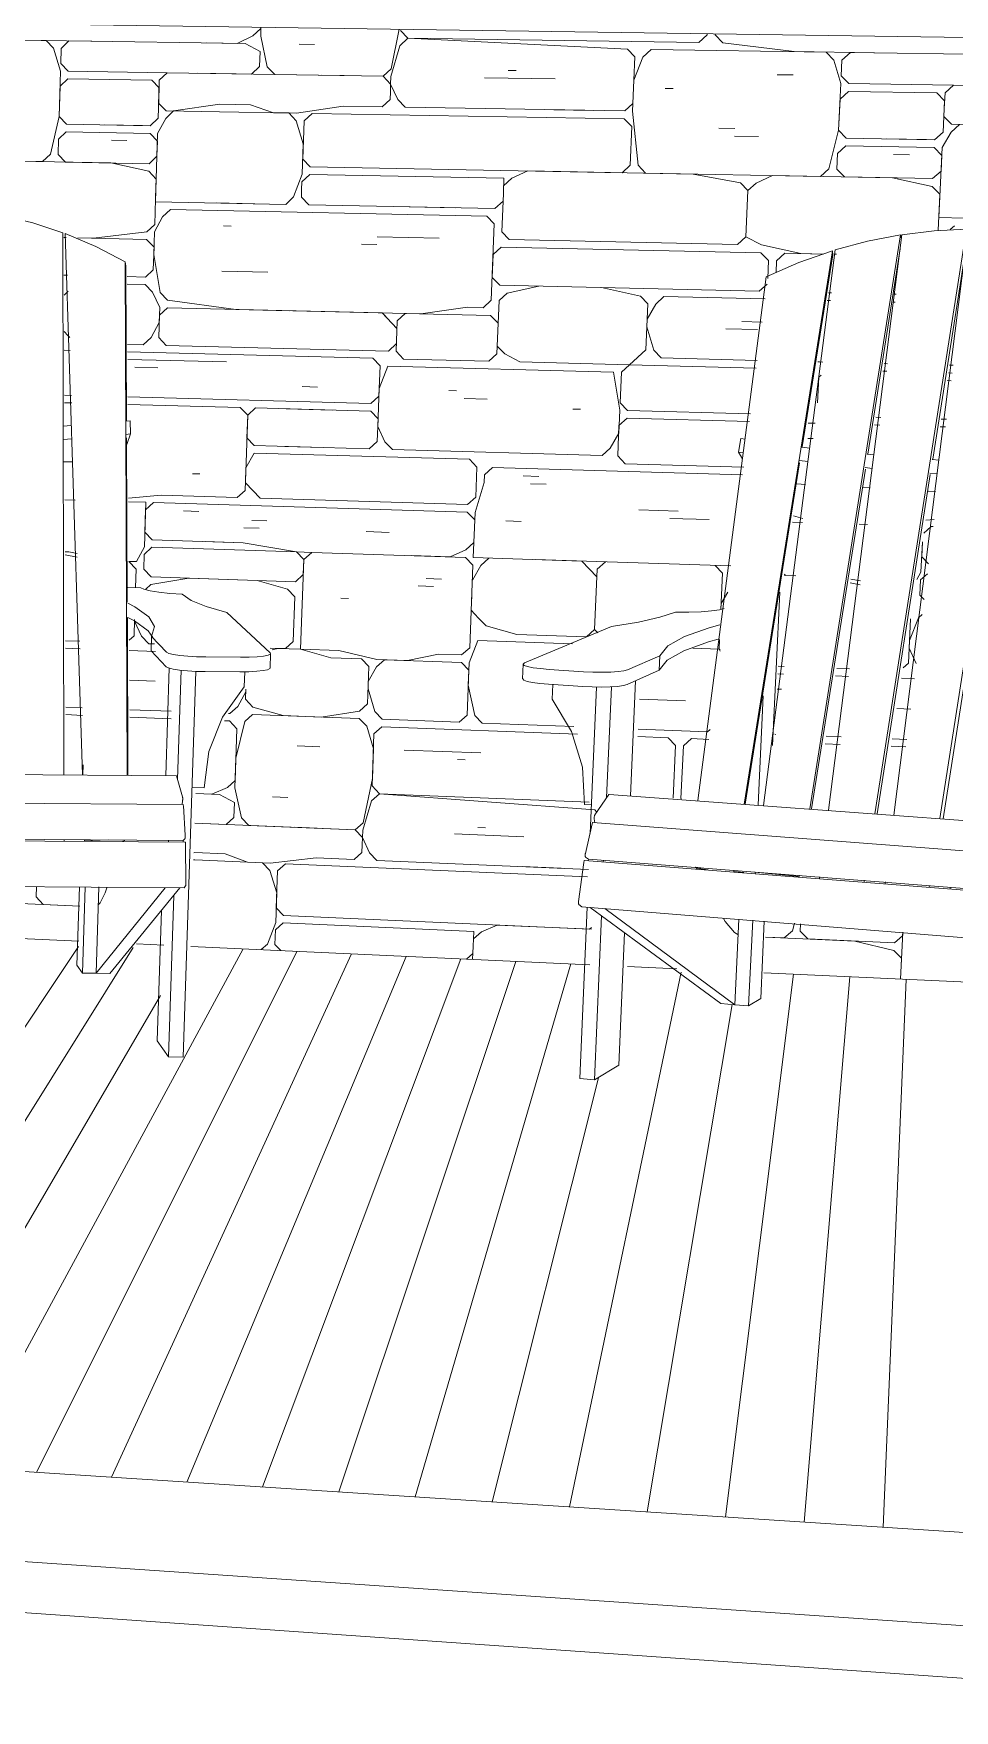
# Model space of a CAD drawing. Header units: inches. Extents: x 490.8 to 498.2, y -67.1 to -6.9.
# Drawn here: x 491.6456 to 491.7914, y -7.6839 to -7.4184 of the extents above; entities that cross this region are included whole.
import ezdxf

# ---------------------------------------------------------------- set-up
doc = ezdxf.new("R2010")
doc.units = ezdxf.units.IN
doc.header["$MEASUREMENT"] = 0
for name, color, linetype, lineweight in [('A-FLOR', 192, 'Continuous', 13), ('A-FLOR-PATT', 8, 'Continuous', 13), ('A-WALL-PATT', 111, 'Continuous', 13), ('I-FURN', 30, 'Continuous', 9), ('L-SITE-WALL', 31, 'Continuous', 13), ('S-FNDN', 32, 'Continuous', 13)]:
    doc.layers.add(name, color=color, linetype=linetype, lineweight=lineweight)

# ---------------------------------------------------------------- blocks, each defined once
blk = doc.blocks.new('FP_3-Entry')
at = {"layer": 'A-WALL-PATT', "lineweight": 9}
for p, q in [((491.6476, -7.41955), (491.6213, -7.41916)), ((491.64279, -7.41948), (491.65482, -7.41965)), ((491.6476, -7.41955), (491.64877, -7.42077)), ((491.64997, -7.42079), (491.65121, -7.4196)), ((491.65121, -7.4196), (491.67908, -7.42001)), ((491.67786, -7.41999), (491.68034, -7.41882)), ((491.6816, -7.41763), (491.68034, -7.41882)), ((491.6816, -7.41746), (491.68156, -7.41884)), ((491.68156, -7.41884), (491.68261, -7.4237)), ((491.70351, -7.41777), (491.70222, -7.424)), ((491.70359, -7.42037), (491.70487, -7.41918)), ((491.70487, -7.41918), (491.70368, -7.41794)), ((491.70487, -7.41918), (491.75095, -7.41984)), ((491.73961, -7.42091), (491.70487, -7.41918)), ((491.75227, -7.41863), (491.75095, -7.41984)), ((491.75227, -7.41846), (491.75227, -7.41863)), ((491.75353, -7.41848), (491.75353, -7.41865)), ((491.75353, -7.41865), (491.75473, -7.4199)), ((491.64986, -7.42439), (491.64877, -7.42077)), ((491.6499, -7.42319), (491.64997, -7.42079)), ((491.67299, -7.41992), (491.67786, -7.41999)), ((491.67908, -7.42001), (491.68147, -7.42126)), ((491.68147, -7.42126), (491.68139, -7.42368)), ((491.68763, -7.42014), (491.69007, -7.42017)), ((491.70359, -7.42037), (491.70218, -7.42522)), ((491.73961, -7.42091), (491.7408, -7.42215)), ((491.74049, -7.4295), (491.7408, -7.42215)), ((491.74206, -7.42217), (491.74065, -7.42583)), ((491.74206, -7.42217), (491.74336, -7.42096)), ((491.77111, -7.42137), (491.74336, -7.42096)), ((491.75473, -7.4199), (491.76604, -7.4213)), ((491.76604, -7.4213), (491.77874, -7.42148)), ((491.77111, -7.42137), (491.77232, -7.42263)), ((491.77359, -7.42264), (491.77492, -7.42143)), ((491.77492, -7.42143), (491.80434, -7.42186)), ((491.64965, -7.43159), (491.64986, -7.42439)), ((491.6499, -7.42319), (491.65107, -7.42441)), ((491.65107, -7.42441), (491.66676, -7.42466)), ((491.66676, -7.42466), (491.66551, -7.42584)), ((491.70095, -7.4252), (491.66676, -7.42466)), ((491.68013, -7.42487), (491.67162, -7.42473)), ((491.67405, -7.42477), (491.67769, -7.42483)), ((491.68139, -7.42368), (491.68013, -7.42487)), ((491.68261, -7.4237), (491.68379, -7.42493)), ((491.70095, -7.4252), (491.70222, -7.424)), ((491.72076, -7.42429), (491.722, -7.42431)), ((491.77341, -7.42635), (491.77232, -7.42263)), ((491.77347, -7.42511), (491.77359, -7.42264)), ((491.64979, -7.42679), (491.64965, -7.43159)), ((491.64979, -7.42679), (491.65103, -7.42561)), ((491.6643, -7.42582), (491.65103, -7.42561)), ((491.6643, -7.42582), (491.66547, -7.42705)), ((491.66532, -7.43186), (491.66547, -7.42705)), ((491.66551, -7.42584), (491.66544, -7.42825)), ((491.66544, -7.42825), (491.66547, -7.42705)), ((491.68379, -7.42493), (491.70095, -7.4252)), ((491.69113, -7.42504), (491.6948, -7.4251)), ((491.70213, -7.42643), (491.70095, -7.4252)), ((491.70209, -7.42765), (491.70213, -7.42643)), ((491.70218, -7.42522), (491.70213, -7.42643)), ((491.70213, -7.42643), (491.70327, -7.42888)), ((491.71699, -7.42545), (491.72817, -7.42563)), ((491.74065, -7.42583), (491.74044, -7.43072)), ((491.7456, -7.42713), (491.74686, -7.42715)), ((491.76334, -7.42496), (491.76587, -7.42499)), ((491.77306, -7.43374), (491.77341, -7.42635)), ((491.77347, -7.42511), (491.77468, -7.42637)), ((491.77468, -7.42637), (491.79125, -7.42663)), ((491.79125, -7.42663), (491.78991, -7.42785)), ((491.82734, -7.4272), (491.79125, -7.42663)), ((491.66544, -7.42825), (491.6654, -7.42946)), ((491.6654, -7.42946), (491.66657, -7.43068)), ((491.66778, -7.4307), (491.6751, -7.42962)), ((491.6751, -7.42962), (491.67997, -7.4297)), ((491.67997, -7.4297), (491.68358, -7.43097)), ((491.69463, -7.42995), (491.68724, -7.43103)), ((491.70077, -7.43005), (491.69463, -7.42995)), ((491.70204, -7.42886), (491.70077, -7.43005)), ((491.70209, -7.42765), (491.70204, -7.42886)), ((491.70327, -7.42888), (491.70446, -7.43012)), ((491.70446, -7.43012), (491.73919, -7.4307)), ((491.74049, -7.4295), (491.73919, -7.4307)), ((491.7733, -7.42881), (491.77306, -7.43374)), ((491.7733, -7.42881), (491.77462, -7.4276)), ((491.78863, -7.42783), (491.77462, -7.4276)), ((491.78863, -7.42783), (491.78985, -7.42908)), ((491.7896, -7.43403), (491.78985, -7.42908)), ((491.78991, -7.42785), (491.78979, -7.43032)), ((491.78979, -7.43032), (491.78985, -7.42908)), ((491.64827, -7.43755), (491.64965, -7.43159)), ((491.64965, -7.43159), (491.65082, -7.43281)), ((491.65082, -7.43281), (491.66407, -7.43304)), ((491.66407, -7.43304), (491.66532, -7.43186)), ((491.66653, -7.43188), (491.66524, -7.43426)), ((491.66653, -7.43188), (491.66778, -7.4307)), ((491.66657, -7.43068), (491.67506, -7.43082)), ((491.68724, -7.43103), (491.67506, -7.43082)), ((491.68358, -7.43097), (491.68602, -7.43101)), ((491.68602, -7.43101), (491.6872, -7.43224)), ((491.6872, -7.43224), (491.68829, -7.43589)), ((491.68842, -7.43226), (491.68821, -7.4383)), ((491.68842, -7.43226), (491.68969, -7.43108)), ((491.68969, -7.43108), (491.73913, -7.43192)), ((491.72797, -7.43051), (491.73419, -7.43062)), ((491.73913, -7.43192), (491.74033, -7.43317)), ((491.74044, -7.43072), (491.74132, -7.4393)), ((491.78979, -7.43032), (491.78972, -7.43156)), ((491.78972, -7.43156), (491.79094, -7.43281)), ((491.79088, -7.43405), (491.79222, -7.43284)), ((491.79094, -7.43281), (491.7999, -7.43297)), ((491.64954, -7.43518), (491.64947, -7.43757)), ((491.64954, -7.43518), (491.65078, -7.43401)), ((491.65078, -7.43401), (491.66404, -7.43424)), ((491.65683, -7.43291), (491.66287, -7.43302)), ((491.65796, -7.43533), (491.66038, -7.43538)), ((491.66404, -7.43424), (491.66521, -7.43547)), ((491.66524, -7.43426), (491.6649, -7.44506)), ((491.66513, -7.43787), (491.66521, -7.43547)), ((491.74007, -7.43927), (491.74033, -7.43317)), ((491.75412, -7.43341), (491.75664, -7.43345)), ((491.75658, -7.43468), (491.76036, -7.43475)), ((491.7715, -7.43986), (491.77306, -7.43374)), ((491.77306, -7.43374), (491.77427, -7.43499)), ((491.77427, -7.43499), (491.78826, -7.43524)), ((491.78062, -7.4351), (491.78699, -7.43522)), ((491.78826, -7.43524), (491.7896, -7.43403)), ((491.79088, -7.43405), (491.78947, -7.4365)), ((491.64827, -7.43755), (491.64704, -7.43872)), ((491.64947, -7.43757), (491.65064, -7.43879)), ((491.66513, -7.43787), (491.66388, -7.43905)), ((491.68829, -7.43589), (491.68812, -7.44071)), ((491.77288, -7.43743), (491.77277, -7.43989)), ((491.77288, -7.43743), (491.77421, -7.43622)), ((491.77421, -7.43622), (491.7882, -7.43647)), ((491.78177, -7.43759), (491.78431, -7.43764)), ((491.7882, -7.43647), (491.78941, -7.43773)), ((491.78947, -7.4365), (491.78892, -7.44758)), ((491.78929, -7.4402), (491.78941, -7.43773)), ((491.62082, -7.43823), (491.64704, -7.43872)), ((491.63986, -7.43859), (491.65785, -7.43893)), ((491.65064, -7.43879), (491.66388, -7.43905)), ((491.65785, -7.43893), (491.66385, -7.44024)), ((491.66385, -7.44024), (491.66501, -7.44147)), ((491.68812, -7.44071), (491.68678, -7.4443)), ((491.68808, -7.44192), (491.68934, -7.44074)), ((491.68821, -7.4383), (491.68939, -7.43953)), ((491.68934, -7.44074), (491.72008, -7.44133)), ((491.68939, -7.43953), (491.73877, -7.44047)), ((491.72131, -7.44135), (491.72384, -7.44019)), ((491.72384, -7.44019), (491.75003, -7.44068)), ((491.74007, -7.43927), (491.73877, -7.44047)), ((491.74132, -7.4393), (491.74251, -7.44054)), ((491.74251, -7.44054), (491.77018, -7.44107)), ((491.75003, -7.44068), (491.75751, -7.44205)), ((491.7715, -7.43986), (491.77018, -7.44107)), ((491.77277, -7.43989), (491.77397, -7.44114)), ((491.78929, -7.4402), (491.78795, -7.4414)), ((491.66498, -7.44267), (491.66479, -7.44865)), ((491.66498, -7.44267), (491.66501, -7.44147)), ((491.68804, -7.44312), (491.688, -7.44433)), ((491.68804, -7.44312), (491.68808, -7.44192)), ((491.72008, -7.44133), (491.71998, -7.44376)), ((491.71998, -7.44376), (491.72003, -7.44254)), ((491.72003, -7.44254), (491.72131, -7.44135)), ((491.75751, -7.44205), (491.75871, -7.4433)), ((491.75871, -7.4433), (491.75837, -7.45063)), ((491.75871, -7.4433), (491.75865, -7.44452)), ((491.76002, -7.4421), (491.75871, -7.4433)), ((491.76002, -7.4421), (491.7626, -7.44092)), ((491.7626, -7.44092), (491.78159, -7.44128)), ((491.77397, -7.44114), (491.78795, -7.4414)), ((491.78159, -7.44128), (491.78789, -7.44264)), ((491.78789, -7.44264), (491.7891, -7.44389)), ((491.6649, -7.44506), (491.68552, -7.44548)), ((491.67458, -7.44526), (491.68065, -7.44538)), ((491.68552, -7.44548), (491.68678, -7.4443)), ((491.688, -7.44433), (491.68917, -7.44556)), ((491.68917, -7.44556), (491.71865, -7.44616)), ((491.70509, -7.44588), (491.71247, -7.44603)), ((491.71993, -7.44497), (491.71865, -7.44616)), ((491.71998, -7.44376), (491.71974, -7.44981)), ((491.71993, -7.44497), (491.71998, -7.44376)), ((491.75837, -7.45063), (491.75865, -7.44452)), ((491.78904, -7.44512), (491.78882, -7.44956)), ((491.78904, -7.44512), (491.7891, -7.44389)), ((491.66479, -7.44865), (491.66354, -7.44982)), ((491.66603, -7.44748), (491.66475, -7.44985)), ((491.66728, -7.44631), (491.66603, -7.44748)), ((491.71736, -7.44734), (491.66728, -7.44631)), ((491.71736, -7.44734), (491.71855, -7.44858)), ((491.71855, -7.44858), (491.71807, -7.46066)), ((491.78892, -7.44758), (491.81068, -7.44803)), ((491.65039, -7.45074), (491.65078, -7.45074)), ((491.65078, -7.45074), (491.65039, -7.45074)), ((491.65261, -7.45078), (491.65508, -7.45084)), ((491.6635, -7.45102), (491.65261, -7.45078)), ((491.65508, -7.45084), (491.66354, -7.44982)), ((491.6635, -7.45102), (491.66467, -7.45224)), ((491.66475, -7.44985), (491.66463, -7.45344)), ((491.67567, -7.44888), (491.67688, -7.44891)), ((491.7, -7.4506), (491.70982, -7.45081)), ((491.71974, -7.44981), (491.72092, -7.45105)), ((491.72092, -7.45105), (491.75706, -7.45182)), ((491.75706, -7.45182), (491.75837, -7.45063)), ((491.75837, -7.45063), (491.76083, -7.4519)), ((491.7914, -7.44887), (491.79074, -7.44946)), ((491.66456, -7.45582), (491.66467, -7.45224)), ((491.66463, -7.45344), (491.66565, -7.45943)), ((491.69751, -7.45176), (491.69996, -7.45181)), ((491.71836, -7.45342), (491.71821, -7.45704)), ((491.71964, -7.45224), (491.71836, -7.45342)), ((491.71964, -7.45224), (491.76077, -7.45313)), ((491.76077, -7.45313), (491.76198, -7.45437)), ((491.76083, -7.4519), (491.76707, -7.45326)), ((491.76323, -7.4544), (491.76455, -7.45321)), ((491.76455, -7.45321), (491.7706, -7.45334)), ((491.76707, -7.45326), (491.7706, -7.45334)), ((491.77242, -7.45338), (491.77271, -7.45338)), ((491.77271, -7.45338), (491.77242, -7.45338)), ((491.65041, -7.45669), (491.65099, -7.45671)), ((491.66456, -7.45582), (491.66331, -7.45699)), ((491.67543, -7.45607), (491.68271, -7.45624)), ((491.76198, -7.45437), (491.76184, -7.45723)), ((491.76323, -7.4544), (491.76315, -7.45628)), ((491.65042, -7.45986), (491.65107, -7.45924)), ((491.66041, -7.45692), (491.66331, -7.45699)), ((491.66328, -7.45818), (491.66042, -7.45812)), ((491.66328, -7.45818), (491.66444, -7.4594)), ((491.66557, -7.46182), (491.66444, -7.4594)), ((491.71821, -7.45704), (491.7194, -7.45828)), ((491.76049, -7.45922), (491.7194, -7.45828)), ((491.72058, -7.45952), (491.72558, -7.45842)), ((491.7355, -7.45865), (491.74167, -7.46001)), ((491.76049, -7.45922), (491.76173, -7.4581)), ((491.66549, -7.4642), (491.66557, -7.46182)), ((491.66553, -7.46301), (491.66678, -7.46185)), ((491.66565, -7.45943), (491.66681, -7.46065)), ((491.66678, -7.46185), (491.70078, -7.46266)), ((491.66681, -7.46065), (491.67765, -7.46211)), ((491.7069, -7.46281), (491.71432, -7.46178)), ((491.71432, -7.46178), (491.71679, -7.46184)), ((491.71679, -7.46184), (491.71807, -7.46066)), ((491.7193, -7.46069), (491.71896, -7.46913)), ((491.7193, -7.46069), (491.72058, -7.45952)), ((491.74167, -7.46001), (491.74286, -7.46125)), ((491.74255, -7.46852), (491.74286, -7.46125)), ((491.74411, -7.46128), (491.74276, -7.46367)), ((491.74411, -7.46128), (491.74541, -7.46009)), ((491.74541, -7.46009), (491.76143, -7.46046)), ((491.77177, -7.4607), (491.77127, -7.46069)), ((491.77146, -7.45947), (491.77193, -7.45949)), ((491.78204, -7.46094), (491.78178, -7.46094)), ((491.78197, -7.45972), (491.78219, -7.45972)), ((491.66421, -7.46655), (491.66549, -7.4642)), ((491.66542, -7.46658), (491.66553, -7.46301)), ((491.67765, -7.46211), (491.7069, -7.46281)), ((491.67765, -7.46211), (491.68614, -7.46231)), ((491.70078, -7.46266), (491.70314, -7.46513)), ((491.70078, -7.46266), (491.70196, -7.46389)), ((491.703, -7.46873), (491.70318, -7.46392)), ((491.70318, -7.46392), (491.70445, -7.46275)), ((491.70445, -7.46275), (491.71797, -7.46308)), ((491.71797, -7.46308), (491.71916, -7.46431)), ((491.71916, -7.46431), (491.71901, -7.46793)), ((491.74276, -7.46367), (491.7427, -7.46488)), ((491.75776, -7.46403), (491.76096, -7.46411)), ((491.65102, -7.46622), (491.65045, -7.46562)), ((491.65102, -7.46622), (491.65132, -7.46654)), ((491.66421, -7.46655), (491.66297, -7.46771)), ((491.66542, -7.46658), (491.66658, -7.4678)), ((491.7427, -7.46488), (491.74379, -7.46855)), ((491.7552, -7.46519), (491.76021, -7.46531)), ((491.65046, -7.46858), (491.65139, -7.46861)), ((491.66047, -7.46765), (491.66297, -7.46771)), ((491.66048, -7.46884), (491.69929, -7.46983)), ((491.6605, -7.47003), (491.67616, -7.47043)), ((491.66658, -7.4678), (491.70178, -7.4687)), ((491.69929, -7.46983), (491.70046, -7.47106)), ((491.70178, -7.4687), (491.70305, -7.46753)), ((491.703, -7.46873), (491.70418, -7.46996)), ((491.70418, -7.46996), (491.71768, -7.4703)), ((491.71896, -7.46913), (491.71768, -7.4703)), ((491.71901, -7.46793), (491.7202, -7.46916)), ((491.7202, -7.46916), (491.72261, -7.47043)), ((491.74255, -7.46852), (491.73995, -7.47087)), ((491.74379, -7.46855), (491.74498, -7.46979)), ((491.74498, -7.46979), (491.76019, -7.47018)), ((491.66166, -7.47125), (491.66526, -7.47134)), ((491.70046, -7.47106), (491.70029, -7.47585)), ((491.70169, -7.47109), (491.70033, -7.47465)), ((491.70169, -7.47109), (491.73742, -7.47202)), ((491.72261, -7.47043), (491.73995, -7.47087)), ((491.73742, -7.47202), (491.7384, -7.47808)), ((491.73866, -7.47205), (491.73845, -7.47688)), ((491.73866, -7.47205), (491.73995, -7.47087)), ((491.73995, -7.47087), (491.76003, -7.47139)), ((491.76975, -7.47042), (491.77004, -7.47042)), ((491.77029, -7.47253), (491.76993, -7.47286)), ((491.77055, -7.47044), (491.77004, -7.47042)), ((491.78008, -7.4719), (491.78067, -7.47191)), ((491.78027, -7.47068), (491.78082, -7.4707)), ((491.79045, -7.47217), (491.79104, -7.47218)), ((491.79063, -7.47095), (491.79119, -7.47096)), ((491.68815, -7.47433), (491.69058, -7.4744)), ((491.70033, -7.47465), (491.70011, -7.48063)), ((491.71135, -7.47495), (491.71258, -7.47498)), ((491.76993, -7.47286), (491.76973, -7.47692)), ((491.79026, -7.47338), (491.79089, -7.4734)), ((491.65163, -7.47573), (491.65049, -7.4757)), ((491.65049, -7.47688), (491.65167, -7.47691)), ((491.69902, -7.47701), (491.66052, -7.47597)), ((491.66053, -7.47716), (491.67833, -7.47764)), ((491.67833, -7.47764), (491.6795, -7.47887)), ((491.6795, -7.47887), (491.68075, -7.47771)), ((491.68075, -7.47771), (491.69898, -7.47821)), ((491.6856, -7.47784), (491.69289, -7.47804)), ((491.70029, -7.47585), (491.69902, -7.47701)), ((491.71376, -7.47621), (491.71744, -7.47631)), ((491.73096, -7.47788), (491.7322, -7.47792)), ((491.73845, -7.47688), (491.73964, -7.47812)), ((491.6795, -7.47887), (491.67909, -7.49075)), ((491.67938, -7.48244), (491.6795, -7.47887)), ((491.69898, -7.47821), (491.70015, -7.47944)), ((491.70015, -7.47944), (491.70002, -7.48302)), ((491.70011, -7.48063), (491.70124, -7.48306)), ((491.73829, -7.4805), (491.73809, -7.48531)), ((491.7384, -7.47808), (491.73824, -7.4817)), ((491.73829, -7.4805), (491.73959, -7.47932)), ((491.75895, -7.47986), (491.73959, -7.47932)), ((491.73964, -7.47812), (491.75911, -7.47865)), ((491.76822, -7.48011), (491.76933, -7.48014)), ((491.77876, -7.4804), (491.77961, -7.48042)), ((491.77976, -7.47921), (491.77895, -7.47919)), ((491.79013, -7.47949), (491.78932, -7.47947)), ((491.68055, -7.48366), (491.67938, -7.48244)), ((491.70002, -7.48302), (491.69875, -7.48418)), ((491.70124, -7.48306), (491.70241, -7.48429)), ((491.73824, -7.4817), (491.7369, -7.48407)), ((491.76821, -7.48254), (491.76902, -7.48256)), ((491.78914, -7.48068), (491.78998, -7.48071)), ((491.67922, -7.48719), (491.68051, -7.48485)), ((491.68051, -7.48485), (491.71461, -7.48584)), ((491.69875, -7.48418), (491.68055, -7.48366)), ((491.68539, -7.4838), (491.69145, -7.48397)), ((491.70241, -7.48429), (491.73561, -7.48524)), ((491.71461, -7.48584), (491.71579, -7.48707)), ((491.7369, -7.48407), (491.73561, -7.48524)), ((491.73928, -7.48655), (491.73809, -7.48531)), ((491.67074, -7.48812), (491.67194, -7.48816)), ((491.67914, -7.48956), (491.67922, -7.48719)), ((491.71579, -7.48707), (491.7156, -7.49185)), ((491.71692, -7.4895), (491.71697, -7.4883)), ((491.71824, -7.48714), (491.71697, -7.4883)), ((491.75787, -7.4883), (491.71824, -7.48714)), ((491.72311, -7.48848), (491.72558, -7.48856)), ((491.75803, -7.48709), (491.73928, -7.48655)), ((491.67909, -7.49075), (491.67785, -7.4919)), ((491.68147, -7.49201), (491.67914, -7.48956)), ((491.7155, -7.49424), (491.71692, -7.4895)), ((491.72429, -7.48972), (491.72676, -7.48979)), ((491.65219, -7.49229), (491.65055, -7.49224)), ((491.65219, -7.49229), (491.65055, -7.49224)), ((491.66582, -7.49153), (491.66062, -7.49201)), ((491.66338, -7.49264), (491.66062, -7.49255)), ((491.66316, -7.49971), (491.66338, -7.49264)), ((491.66323, -7.49736), (491.66334, -7.49382)), ((491.66334, -7.49382), (491.66458, -7.49267)), ((491.66458, -7.49267), (491.71427, -7.4942)), ((491.66582, -7.49153), (491.67785, -7.4919)), ((491.71432, -7.49301), (491.68147, -7.49201)), ((491.7156, -7.49185), (491.71432, -7.49301)), ((491.74144, -7.49384), (491.74765, -7.49403)), ((491.66934, -7.494), (491.67175, -7.49408)), ((491.68014, -7.49552), (491.68255, -7.4956)), ((491.71427, -7.4942), (491.71545, -7.49544)), ((491.71522, -7.5014), (491.7155, -7.49424)), ((491.71531, -7.49901), (491.71545, -7.49544)), ((491.72036, -7.49559), (491.72282, -7.49566)), ((491.74636, -7.49519), (491.75258, -7.49538)), ((491.76734, -7.49584), (491.76576, -7.49579)), ((491.76742, -7.49519), (491.76592, -7.49478)), ((491.77765, -7.49616), (491.77632, -7.49612)), ((491.77765, -7.49616), (491.77632, -7.49612)), ((491.78655, -7.49751), (491.78772, -7.49647)), ((491.78817, -7.49537), (491.78686, -7.49549)), ((491.78772, -7.49647), (491.78804, -7.49648)), ((491.66323, -7.49736), (491.66439, -7.49857)), ((491.66439, -7.49857), (491.66919, -7.49873)), ((491.67881, -7.49904), (491.66919, -7.49873)), ((491.67279, -7.49884), (491.67881, -7.49904)), ((491.67881, -7.49904), (491.68722, -7.50049)), ((491.67889, -7.49667), (491.6813, -7.49675)), ((491.69827, -7.49728), (491.70192, -7.4974)), ((491.71531, -7.49901), (491.71404, -7.50017)), ((491.78609, -7.50369), (491.78633, -7.49891)), ((491.78622, -7.50127), (491.78633, -7.49891)), ((491.65118, -7.5005), (491.65059, -7.50048)), ((491.65059, -7.50098), (491.6525, -7.50135)), ((491.65118, -7.5005), (491.65248, -7.50076)), ((491.66188, -7.50203), (491.66316, -7.49971)), ((491.66312, -7.50089), (491.66304, -7.50325)), ((491.66312, -7.50089), (491.66435, -7.49975)), ((491.68722, -7.50049), (491.66435, -7.49975)), ((491.68722, -7.50049), (491.68964, -7.50057)), ((491.68722, -7.50049), (491.68839, -7.50172)), ((491.68839, -7.50172), (491.68788, -7.5159)), ((491.68831, -7.50408), (491.68839, -7.50172)), ((491.68839, -7.50172), (491.68964, -7.50057)), ((491.71399, -7.50136), (491.68964, -7.50057)), ((491.70544, -7.50108), (491.71155, -7.50128)), ((491.71155, -7.50128), (491.71404, -7.50017)), ((491.71399, -7.50136), (491.71517, -7.50259)), ((491.73242, -7.50196), (491.71522, -7.5014)), ((491.71639, -7.50263), (491.71767, -7.50148)), ((491.72503, -7.50172), (491.75599, -7.50272)), ((491.78622, -7.50127), (491.7873, -7.50241)), ((491.66068, -7.50199), (491.66188, -7.50203)), ((491.66069, -7.50199), (491.66185, -7.50321)), ((491.66185, -7.50321), (491.66175, -7.50611)), ((491.66304, -7.50325), (491.6642, -7.50446)), ((491.6642, -7.50446), (491.68705, -7.50523)), ((491.68831, -7.50408), (491.68705, -7.50523)), ((491.71517, -7.50259), (491.71465, -7.51567)), ((491.71639, -7.50263), (491.71507, -7.50497)), ((491.73479, -7.50443), (491.73242, -7.50196)), ((491.73484, -7.50323), (491.73443, -7.51279)), ((491.73484, -7.50323), (491.73613, -7.50208)), ((491.75349, -7.50264), (491.75469, -7.50388)), ((491.75469, -7.50388), (491.75442, -7.50961)), ((491.76628, -7.50426), (491.76444, -7.5042)), ((491.76447, -7.504), (491.76467, -7.50421)), ((491.78542, -7.50485), (491.78609, -7.50369)), ((491.78603, -7.5049), (491.78711, -7.50395)), ((491.66335, -7.50639), (491.66416, -7.50564)), ((491.66416, -7.50564), (491.67019, -7.50466)), ((491.67019, -7.50466), (491.68102, -7.50503)), ((491.68102, -7.50503), (491.6858, -7.50637)), ((491.6858, -7.50637), (491.68697, -7.50759)), ((491.70648, -7.50588), (491.70892, -7.50596)), ((491.70774, -7.50473), (491.71018, -7.50481)), ((491.7555, -7.50689), (491.75447, -7.50868)), ((491.77488, -7.50538), (491.77646, -7.50569)), ((491.77497, -7.50479), (491.77653, -7.50509)), ((491.78603, -7.5049), (491.78591, -7.50732)), ((491.68672, -7.51468), (491.68697, -7.50759)), ((491.69423, -7.50784), (491.69544, -7.50788)), ((491.71498, -7.50735), (491.71489, -7.50973)), ((491.71489, -7.50973), (491.71606, -7.51096)), ((491.75447, -7.50868), (491.75442, -7.50961)), ((491.78591, -7.50732), (491.78661, -7.50805)), ((491.66159, -7.5112), (491.66151, -7.51378)), ((491.66159, -7.5112), (491.66159, -7.51144)), ((491.66159, -7.51144), (491.66271, -7.51383)), ((491.71606, -7.51096), (491.71724, -7.51219)), ((491.72209, -7.51355), (491.71724, -7.51219)), ((491.78446, -7.51111), (491.78411, -7.51813)), ((491.78573, -7.51094), (491.78429, -7.51452)), ((491.78573, -7.51094), (491.78631, -7.51043)), ((491.65064, -7.51457), (491.65295, -7.51465)), ((491.65295, -7.51465), (491.65064, -7.51457)), ((491.66151, -7.51378), (491.66075, -7.51448)), ((491.66271, -7.51383), (491.66386, -7.51504)), ((491.66386, -7.51504), (491.66474, -7.51507)), ((491.68547, -7.51581), (491.68672, -7.51468)), ((491.71592, -7.51452), (491.71456, -7.51804)), ((491.71592, -7.51452), (491.73091, -7.51505)), ((491.73315, -7.51394), (491.72209, -7.51355)), ((491.73443, -7.51279), (491.73315, -7.51394)), ((491.73443, -7.51279), (491.73495, -7.51333)), ((491.75421, -7.51434), (491.75414, -7.51587)), ((491.78429, -7.51452), (491.78423, -7.51572)), ((491.65065, -7.51574), (491.65299, -7.51582)), ((491.66076, -7.5161), (491.66492, -7.51625)), ((491.68305, -7.51573), (491.68547, -7.51581)), ((491.68426, -7.51577), (491.68338, -7.51602)), ((491.68788, -7.5159), (491.68426, -7.51577)), ((491.68426, -7.51577), (491.68547, -7.51581)), ((491.69268, -7.51725), (491.68788, -7.5159)), ((491.68788, -7.5159), (491.69393, -7.51612)), ((491.69752, -7.51743), (491.69268, -7.51725)), ((491.69393, -7.51612), (491.69995, -7.51751)), ((491.69752, -7.51743), (491.69869, -7.51865)), ((491.6999, -7.5187), (491.70116, -7.51756)), ((491.69995, -7.51751), (491.70481, -7.51769)), ((491.71333, -7.518), (491.70116, -7.51756)), ((491.70481, -7.51769), (491.70972, -7.51668)), ((491.70972, -7.51668), (491.71338, -7.51681)), ((491.71338, -7.51681), (491.71465, -7.51567)), ((491.74996, -7.51572), (491.75414, -7.51587)), ((491.75414, -7.51587), (491.75432, -7.51607)), ((491.75414, -7.51587), (491.7543, -7.51623)), ((491.78423, -7.51572), (491.78536, -7.51817)), ((491.69847, -7.52455), (491.69869, -7.51865)), ((491.6999, -7.5187), (491.6986, -7.52101)), ((491.71333, -7.518), (491.71451, -7.51923)), ((491.71423, -7.52633), (491.71451, -7.51923)), ((491.71456, -7.51804), (491.71441, -7.5216)), ((491.76342, -7.5198), (491.76431, -7.51983)), ((491.76348, -7.5186), (491.76446, -7.51864)), ((491.77258, -7.52013), (491.77464, -7.5202)), ((491.77277, -7.51893), (491.77479, -7.51901)), ((491.77479, -7.51901), (491.77277, -7.51893)), ((491.78411, -7.51813), (491.78326, -7.51887)), ((491.66079, -7.5208), (491.66487, -7.52095)), ((491.6792, -7.52265), (491.67792, -7.52496)), ((491.67922, -7.52222), (491.67916, -7.52383)), ((491.67922, -7.52222), (491.6792, -7.52265)), ((491.6986, -7.52101), (491.69856, -7.52219)), ((491.69856, -7.52219), (491.69964, -7.52578)), ((491.71441, -7.5216), (491.71545, -7.52638)), ((491.76331, -7.5222), (491.76401, -7.52222)), ((491.78301, -7.52051), (491.78506, -7.52058)), ((491.65069, -7.5251), (491.65331, -7.5252)), ((491.66082, -7.52548), (491.66741, -7.52573)), ((491.67792, -7.52496), (491.67668, -7.52609)), ((491.67916, -7.52383), (491.68032, -7.52505)), ((491.68032, -7.52505), (491.6851, -7.52641)), ((491.69112, -7.52664), (491.69721, -7.52569)), ((491.69721, -7.52569), (491.69847, -7.52455)), ((491.69964, -7.52578), (491.7008, -7.527)), ((491.74152, -7.52379), (491.7488, -7.52406)), ((491.78228, -7.5253), (491.78447, -7.52538)), ((491.65069, -7.52626), (491.65335, -7.52637)), ((491.66082, -7.52665), (491.66737, -7.5269)), ((491.67584, -7.52723), (491.67664, -7.52726)), ((491.67644, -7.52608), (491.67668, -7.52609)), ((491.67664, -7.52726), (491.6778, -7.52848)), ((491.67904, -7.52735), (491.67764, -7.53316)), ((491.67904, -7.52735), (491.68028, -7.52622)), ((491.69717, -7.52687), (491.68028, -7.52622)), ((491.6851, -7.52641), (491.69112, -7.52664)), ((491.69717, -7.52687), (491.69834, -7.52809)), ((491.69834, -7.52809), (491.69941, -7.53167)), ((491.6995, -7.52931), (491.70076, -7.52818)), ((491.70076, -7.52818), (491.73172, -7.52937)), ((491.7008, -7.527), (491.71296, -7.52747)), ((491.71296, -7.52747), (491.71423, -7.52633)), ((491.71662, -7.52761), (491.71545, -7.52638)), ((491.71662, -7.52761), (491.73116, -7.52816)), ((491.6778, -7.52848), (491.67752, -7.53667)), ((491.69919, -7.53755), (491.6995, -7.52931)), ((491.74126, -7.52973), (491.74605, -7.52992)), ((491.74131, -7.52855), (491.7523, -7.52896)), ((491.74605, -7.52992), (491.74724, -7.53116)), ((491.74977, -7.53006), (491.74848, -7.5312)), ((491.74977, -7.53006), (491.75252, -7.53017)), ((491.75272, -7.52859), (491.7523, -7.52896)), ((491.76297, -7.52937), (491.76311, -7.52938)), ((491.77092, -7.53087), (491.7733, -7.53096)), ((491.7711, -7.52968), (491.77345, -7.52977)), ((491.78154, -7.53008), (491.78388, -7.53017)), ((491.67764, -7.53316), (491.67748, -7.53784)), ((491.68734, -7.5312), (491.69095, -7.53134)), ((491.69941, -7.53167), (491.69924, -7.53637)), ((491.70426, -7.53186), (491.71643, -7.53233)), ((491.71273, -7.53337), (491.71394, -7.53342)), ((491.74724, -7.53116), (491.74687, -7.53947)), ((491.74848, -7.5312), (491.7481, -7.53952)), ((491.78136, -7.53127), (491.78373, -7.53136)), ((491.69924, -7.53637), (491.69777, -7.54337)), ((491.67128, -7.53876), (491.67385, -7.53887)), ((491.67128, -7.53876), (491.67505, -7.53892)), ((491.67385, -7.53887), (491.67628, -7.5378)), ((491.67505, -7.53892), (491.6774, -7.54018)), ((491.67752, -7.53667), (491.67628, -7.5378)), ((491.67748, -7.53784), (491.67852, -7.54257)), ((491.69911, -7.5399), (491.70036, -7.53877)), ((491.70036, -7.53877), (491.69919, -7.53755)), ((491.70036, -7.53877), (491.73358, -7.54012)), ((491.73445, -7.54134), (491.70036, -7.53877)), ((491.6774, -7.54018), (491.67732, -7.54252)), ((491.68344, -7.53926), (491.68584, -7.53936)), ((491.69911, -7.5399), (491.69772, -7.54454)), ((491.73445, -7.54134), (491.73472, -7.54163)), ((491.7481, -7.53952), (491.74816, -7.53958)), ((491.69651, -7.54449), (491.67113, -7.54343)), ((491.67608, -7.54363), (491.67113, -7.54343)), ((491.67113, -7.54343), (491.67369, -7.54353)), ((491.67732, -7.54252), (491.67608, -7.54363)), ((491.67852, -7.54257), (491.67968, -7.54379)), ((491.67968, -7.54379), (491.69651, -7.54449)), ((491.68688, -7.54409), (491.69049, -7.54424)), ((491.69651, -7.54449), (491.69777, -7.54337)), ((491.71596, -7.54413), (491.71718, -7.54418)), ((491.69768, -7.54571), (491.69651, -7.54449)), ((491.69763, -7.54689), (491.69759, -7.54806)), ((491.69763, -7.54689), (491.69768, -7.54571)), ((491.69772, -7.54454), (491.69768, -7.54571)), ((491.69768, -7.54571), (491.6988, -7.54811)), ((491.71226, -7.54515), (491.72323, -7.54561)), ((491.67093, -7.54925), (491.67111, -7.54926)), ((491.67097, -7.54811), (491.67115, -7.54809)), ((491.68307, -7.54977), (491.67111, -7.54926)), ((491.67115, -7.54809), (491.67593, -7.5483)), ((491.67593, -7.5483), (491.67947, -7.54962)), ((491.67947, -7.54962), (491.68187, -7.54972)), ((491.69032, -7.54892), (491.68307, -7.54977)), ((491.69634, -7.54918), (491.69032, -7.54892)), ((491.69759, -7.54806), (491.69634, -7.54918)), ((491.6988, -7.54811), (491.69996, -7.54933)), ((491.69996, -7.54933), (491.73347, -7.55077)), ((491.68187, -7.54972), (491.68303, -7.55094)), ((491.68303, -7.55094), (491.6841, -7.55449)), ((491.68423, -7.55099), (491.68402, -7.55682)), ((491.68423, -7.55099), (491.68547, -7.54988)), ((491.68547, -7.54988), (491.73332, -7.55194)), ((491.72303, -7.55032), (491.72914, -7.55058)), ((491.64604, -7.55344), (491.64599, -7.55512)), ((491.6841, -7.55449), (491.68394, -7.55915)), ((491.63655, -7.55585), (491.65293, -7.55659)), ((491.64599, -7.55512), (491.64714, -7.55633)), ((491.64714, -7.55633), (491.65293, -7.55659)), ((491.68402, -7.55682), (491.68518, -7.55804)), ((491.68394, -7.55915), (491.68262, -7.56258)), ((491.6839, -7.56031), (491.68514, -7.5592)), ((491.68514, -7.5592), (491.7153, -7.56057)), ((491.68518, -7.55804), (491.73364, -7.56022)), ((491.71651, -7.56062), (491.71899, -7.55956)), ((491.71899, -7.55956), (491.73392, -7.56023)), ((491.73394, -7.55996), (491.73364, -7.56022)), ((491.76575, -7.56048), (491.76606, -7.55929)), ((491.76705, -7.55937), (491.76699, -7.56053)), ((491.68164, -7.56346), (491.68262, -7.56258)), ((491.68386, -7.56147), (491.68382, -7.56264)), ((491.68382, -7.56264), (491.68473, -7.5636)), ((491.68386, -7.56147), (491.6839, -7.56031)), ((491.71521, -7.56291), (491.71512, -7.565)), ((491.71516, -7.56408), (491.71521, -7.56291)), ((491.7153, -7.56057), (491.71521, -7.56291)), ((491.71521, -7.56291), (491.71525, -7.56174)), ((491.71525, -7.56174), (491.71651, -7.56062)), ((491.76146, -7.56147), (491.77565, -7.56211)), ((491.76146, -7.56147), (491.76445, -7.5616)), ((491.76575, -7.56048), (491.76445, -7.5616)), ((491.76699, -7.56053), (491.76818, -7.56177)), ((491.76818, -7.56177), (491.78189, -7.56239)), ((491.77565, -7.56211), (491.78183, -7.56358)), ((491.7832, -7.56126), (491.78189, -7.56239)), ((491.78323, -7.56068), (491.78285, -7.56813)), ((491.7832, -7.56126), (491.78323, -7.56068)), ((491.71516, -7.56408), (491.71416, -7.56496)), ((491.78183, -7.56358), (491.78302, -7.56482)), ((491.78296, -7.56601), (491.78302, -7.56482)), ((491.78296, -7.56601), (491.78285, -7.56813))]:
    blk.add_line(p, q, dxfattribs=at)
blk = doc.blocks.new('FP_10-Entry')
at = {"layer": 'A-FLOR-PATT', "lineweight": 9}
for p, q in [((491.59925, -7.64316), (491.65271, -7.56297)), ((491.61086, -7.64391), (491.66135, -7.56314)), ((491.63428, -7.64543), (491.67877, -7.56332)), ((491.64609, -7.6462), (491.68734, -7.56372)), ((491.65795, -7.64697), (491.69594, -7.56412)), ((491.66987, -7.64774), (491.70458, -7.56452)), ((491.68186, -7.64852), (491.71324, -7.56492)), ((491.69392, -7.6493), (491.72194, -7.56532)), ((491.70603, -7.65008), (491.73067, -7.56572)), ((491.73046, -7.65167), (491.74814, -7.56703)), ((491.75514, -7.65327), (491.76594, -7.56735)), ((491.76759, -7.65408), (491.77484, -7.56776)), ((491.7801, -7.65489), (491.78377, -7.56818)), ((491.62254, -7.64467), (491.66569, -7.57071)), ((491.74277, -7.65247), (491.7562, -7.57214)), ((491.71821, -7.65087), (491.73503, -7.58374))]:
    blk.add_line(p, q, dxfattribs=at)

msp = doc.modelspace()

# ---------------------------------------------------------------- linework, layer by layer
at = {"layer": 'A-FLOR'}
for p, q in [((491.65276, -7.56212), (491.5961, -7.5595)), ((491.6662, -7.56274), (491.66188, -7.56254)), ((491.73368, -7.56586), (491.67048, -7.56294)), ((491.74746, -7.5665), (491.73966, -7.56614)), ((491.81071, -7.56942), (491.7612, -7.56713)), ((491.18332, -7.61618), (491.87068, -7.66076))]:
    msp.add_line(p, q, dxfattribs=at)
at = {"layer": 'I-FURN'}
for p, q in [((491.6504, -7.53577), (491.65021, -7.44997)), ((491.65059, -7.45011), (491.65333, -7.53579)), ((491.76849, -7.54117), (491.78287, -7.45033)), ((491.78309, -7.4503), (491.77144, -7.54139)), ((491.77879, -7.54194), (491.7933, -7.44943)), ((491.79357, -7.44926), (491.78181, -7.54216)), ((491.78302, -7.45086), (491.78287, -7.45033)), ((491.78909, -7.54271), (491.80354, -7.44964)), ((491.75811, -7.54041), (491.77211, -7.45282)), ((491.77252, -7.45269), (491.76116, -7.54063)), ((491.77215, -7.45349), (491.76729, -7.48387)), ((491.77215, -7.45349), (491.77211, -7.45282)), ((491.78282, -7.45252), (491.77768, -7.485)), ((491.79313, -7.45283), (491.78796, -7.48584)), ((491.6604, -7.53584), (491.66008, -7.45456)), ((491.66023, -7.45521), (491.66008, -7.45456)), ((491.66023, -7.45521), (491.66032, -7.47979)), ((491.76161, -7.45694), (491.75078, -7.53986)), ((491.65029, -7.4806), (491.65158, -7.48051)), ((491.66019, -7.47981), (491.66091, -7.47974)), ((491.66097, -7.48182), (491.66091, -7.47974)), ((491.65164, -7.48259), (491.65029, -7.48268)), ((491.66097, -7.48182), (491.6602, -7.4819)), ((491.66033, -7.48246), (491.66044, -7.50847)), ((491.66035, -7.48348), (491.66097, -7.48182)), ((491.75758, -7.48257), (491.75723, -7.48469)), ((491.75758, -7.48257), (491.75825, -7.48267)), ((491.75723, -7.48469), (491.75787, -7.48574)), ((491.75797, -7.4848), (491.75723, -7.48469)), ((491.76722, -7.4839), (491.76848, -7.48405)), ((491.7776, -7.48504), (491.77866, -7.48514)), ((491.78788, -7.48589), (491.78896, -7.48596)), ((491.65035, -7.48626), (491.65181, -7.48626)), ((491.76689, -7.4864), (491.75826, -7.54041)), ((491.7682, -7.48618), (491.76687, -7.48601)), ((491.7773, -7.48739), (491.76878, -7.54119)), ((491.77839, -7.48727), (491.77725, -7.48716)), ((491.78758, -7.48822), (491.77916, -7.54196)), ((491.78869, -7.4881), (491.78752, -7.48802)), ((491.76643, -7.48974), (491.76782, -7.48982)), ((491.77691, -7.49031), (491.77806, -7.49037)), ((491.78724, -7.49086), (491.78838, -7.49093)), ((491.79801, -7.4888), (491.78963, -7.54274)), ((491.66258, -7.50617), (491.66052, -7.50615)), ((491.76261, -7.53112), (491.76375, -7.50686)), ((491.66045, -7.5109), (491.66054, -7.53584)), ((491.68307, -7.51647), (491.67622, -7.51007)), ((491.73708, -7.51232), (491.72335, -7.51808)), ((491.66427, -7.51391), (491.6642, -7.51618)), ((491.66427, -7.51391), (491.66666, -7.51637)), ((491.66659, -7.51867), (491.6642, -7.51618)), ((491.67287, -7.51713), (491.67836, -7.51717)), ((491.68312, -7.51658), (491.68304, -7.51889)), ((491.73966, -7.51916), (491.74474, -7.51693)), ((491.74464, -7.51924), (491.74474, -7.51693)), ((491.66709, -7.51886), (491.66654, -7.53592)), ((491.66897, -7.51923), (491.6684, -7.53648)), ((491.6713, -7.5194), (491.66927, -7.58046)), ((491.67828, -7.51948), (491.67279, -7.51945)), ((491.67897, -7.52185), (491.67906, -7.51946)), ((491.72303, -7.5206), (491.72312, -7.51827)), ((491.72722, -7.5191), (491.73267, -7.51946)), ((491.74464, -7.51924), (491.73956, -7.52151)), ((491.73257, -7.52181), (491.72712, -7.52144)), ((491.72782, -7.52147), (491.72772, -7.52383)), ((491.73375, -7.5451), (491.73474, -7.52189)), ((491.73633, -7.53941), (491.73709, -7.52186)), ((491.7401, -7.53912), (491.7409, -7.52093)), ((491.76031, -7.54054), (491.76112, -7.5233)), ((491.59616, -7.53542), (491.66823, -7.53594)), ((491.65344, -7.53422), (491.65339, -7.53576)), ((491.66825, -7.53597), (491.66918, -7.53926)), ((491.67073, -7.53781), (491.67261, -7.53783)), ((491.73447, -7.54213), (491.73667, -7.53891)), ((491.73672, -7.53888), (491.81085, -7.54438)), ((491.59662, -7.53995), (491.66927, -7.54048)), ((491.66919, -7.53988), (491.66911, -7.54048)), ((491.66932, -7.54068), (491.6696, -7.54534)), ((491.73282, -7.54046), (491.73399, -7.54055)), ((491.73297, -7.54822), (491.73404, -7.54355)), ((491.73415, -7.54335), (491.80894, -7.54903)), ((491.73448, -7.54337), (491.73438, -7.54275)), ((491.6693, -7.5462), (491.59661, -7.54566)), ((491.59678, -7.54589), (491.6696, -7.54644)), ((491.65042, -7.54626), (491.65042, -7.54603)), ((491.65366, -7.54605), (491.65367, -7.54621)), ((491.65367, -7.54621), (491.65739, -7.54608)), ((491.65369, -7.54628), (491.65367, -7.54621)), ((491.65979, -7.54627), (491.65975, -7.54633)), ((491.66005, -7.54618), (491.65979, -7.54627)), ((491.66696, -7.54642), (491.66695, -7.54619)), ((491.66956, -7.54591), (491.6693, -7.5462)), ((491.6693, -7.5462), (491.66931, -7.54644)), ((491.66965, -7.54676), (491.66973, -7.55291)), ((491.73189, -7.55585), (491.73271, -7.54965)), ((491.73284, -7.54933), (491.80775, -7.5552)), ((491.73348, -7.54913), (491.73299, -7.5488)), ((491.73343, -7.54937), (491.73348, -7.54913)), ((491.80828, -7.55499), (491.73348, -7.54913)), ((491.73583, -7.54932), (491.73577, -7.54956)), ((491.75038, -7.55044), (491.75033, -7.5504)), ((491.75125, -7.55052), (491.75035, -7.55041)), ((491.75238, -7.5508), (491.75051, -7.55057)), ((491.75067, -7.55066), (491.75056, -7.55058)), ((491.75646, -7.55087), (491.75649, -7.55112)), ((491.75803, -7.55126), (491.75652, -7.5511)), ((491.7598, -7.55117), (491.76679, -7.5519)), ((491.75989, -7.55138), (491.7598, -7.55117)), ((491.76679, -7.5519), (491.76683, -7.55168)), ((491.7701, -7.55193), (491.77006, -7.55218)), ((491.66942, -7.55368), (491.59665, -7.55312)), ((491.65285, -7.55351), (491.65247, -7.56592)), ((491.65375, -7.55352), (491.65333, -7.56718)), ((491.65594, -7.55354), (491.65551, -7.5672)), ((491.65551, -7.5672), (491.66644, -7.55366)), ((491.66878, -7.55368), (491.6577, -7.56722)), ((491.66779, -7.55489), (491.66695, -7.58044)), ((491.66968, -7.55336), (491.66942, -7.55368)), ((491.7771, -7.55273), (491.77713, -7.55248)), ((491.78047, -7.55274), (491.78044, -7.553)), ((491.78741, -7.55355), (491.78745, -7.55329)), ((491.79074, -7.55355), (491.7907, -7.5538)), ((491.66584, -7.55727), (491.66517, -7.57789)), ((491.73243, -7.55667), (491.73194, -7.55631)), ((491.73209, -7.58384), (491.73325, -7.55673)), ((491.80726, -7.56276), (491.73243, -7.55667)), ((491.75439, -7.572), (491.73372, -7.55677)), ((491.73606, -7.55696), (491.75661, -7.57219)), ((491.73441, -7.58405), (491.73553, -7.55811)), ((491.75661, -7.57219), (491.75724, -7.55861)), ((491.75882, -7.57238), (491.75946, -7.55879)), ((491.76073, -7.57122), (491.7613, -7.55893)), ((491.73824, -7.58174), (491.73916, -7.56078)), ((491.65333, -7.56718), (491.65247, -7.56592)), ((491.65551, -7.5672), (491.65333, -7.56718)), ((491.65551, -7.5672), (491.6577, -7.56722)), ((491.75439, -7.572), (491.75661, -7.57219)), ((491.75882, -7.57238), (491.75661, -7.57219)), ((491.76073, -7.57122), (491.75882, -7.57238)), ((491.66695, -7.58044), (491.66517, -7.57789)), ((491.66927, -7.58046), (491.66695, -7.58044)), ((491.73441, -7.58405), (491.73209, -7.58384)), ((491.73824, -7.58174), (491.73441, -7.58405))]:
    msp.add_line(p, q, dxfattribs=at)
for points in [[(491.65021, -7.44997, 0), (491.64549, -7.44843, 0), (491.64065, -7.44726, 0)], [(491.66008, -7.45456, 0), (491.65544, -7.45213, 0), (491.65059, -7.45011, 0)], [(491.78287, -7.45033, 0), (491.77765, -7.45132, 0), (491.77252, -7.45269, 0)], [(491.7933, -7.44943, 0), (491.78818, -7.44968, 0), (491.78309, -7.4503, 0)], [(491.77211, -7.45282, 0), (491.76676, -7.45467, 0), (491.76161, -7.45694, 0)], [(491.66913, -7.50721, 0), (491.66716, -7.50708, 0), (491.66544, -7.50689, 0), (491.66405, -7.50667, 0), (491.66308, -7.50642, 0), (491.66258, -7.50617, 0)], [(491.66051, -7.50863, 0), (491.66166, -7.50921, 0), (491.66384, -7.51076, 0), (491.66473, -7.51233, 0), (491.66427, -7.51391, 0)], [(491.67622, -7.51007, 0), (491.67293, -7.50912, 0), (491.67056, -7.50817, 0), (491.66913, -7.50721, 0)], [(491.75492, -7.50946, 0), (491.75419, -7.50966, 0), (491.75294, -7.50983, 0), (491.7513, -7.50996, 0), (491.74937, -7.51002, 0), (491.74726, -7.51002, 0)], [(491.66451, -7.51405, 0), (491.66377, -7.51299, 0), (491.66159, -7.51142, 0), (491.66054, -7.51088, 0)], [(491.74726, -7.51002, 0), (491.74478, -7.51085, 0), (491.74137, -7.51163, 0), (491.73708, -7.51232, 0)], [(491.74474, -7.51693, 0), (491.74602, -7.51535, 0), (491.74864, -7.51387, 0), (491.75254, -7.5125, 0), (491.75427, -7.51202, 0)], [(491.75398, -7.51432, 0), (491.75244, -7.51475, 0), (491.74854, -7.51614, 0), (491.74592, -7.51764, 0), (491.74464, -7.51924, 0)], [(491.66666, -7.51637, 0), (491.66703, -7.51656, 0), (491.66775, -7.51674, 0), (491.66877, -7.51689, 0), (491.67002, -7.51702, 0), (491.67142, -7.5171, 0), (491.67287, -7.51713, 0)], [(491.67836, -7.51717, 0), (491.67976, -7.51715, 0), (491.68101, -7.51709, 0), (491.68202, -7.51698, 0), (491.68273, -7.51683, 0), (491.68309, -7.51666, 0), (491.68307, -7.51647, 0)], [(491.67279, -7.51945, 0), (491.67134, -7.51941, 0), (491.66995, -7.51933, 0), (491.66869, -7.51921, 0), (491.66768, -7.51905, 0), (491.66696, -7.51886, 0), (491.66659, -7.51867, 0)], [(491.68304, -7.51883, 0), (491.68301, -7.51897, 0), (491.68265, -7.51914, 0), (491.68194, -7.51929, 0), (491.68093, -7.5194, 0), (491.67968, -7.51947, 0), (491.67828, -7.51948, 0)], [(491.72335, -7.51808, 0), (491.72313, -7.51826, 0), (491.7233, -7.51846, 0), (491.72383, -7.51865, 0), (491.72471, -7.51883, 0), (491.72586, -7.51898, 0), (491.72722, -7.5191, 0)], [(491.73267, -7.51946, 0), (491.73414, -7.51953, 0), (491.73561, -7.51955, 0), (491.73699, -7.51952, 0), (491.73817, -7.51944, 0), (491.73908, -7.51932, 0), (491.73966, -7.51916, 0)], [(491.67261, -7.53783, 0), (491.67335, -7.53208, 0), (491.67552, -7.52664, 0), (491.67897, -7.52185, 0)], [(491.72712, -7.52144, 0), (491.72577, -7.52132, 0), (491.72461, -7.52117, 0), (491.72374, -7.52099, 0), (491.7232, -7.52079, 0), (491.72304, -7.52059, 0)], [(491.73956, -7.52151, 0), (491.73898, -7.52167, 0), (491.73807, -7.52179, 0), (491.73689, -7.52187, 0), (491.73551, -7.5219, 0), (491.73404, -7.52188, 0), (491.73257, -7.52181, 0)], [(491.72772, -7.52383, 0), (491.73078, -7.52892, 0), (491.73252, -7.53459, 0), (491.73282, -7.54046, 0)], [(491.66823, -7.53594, 0), (491.66824, -7.53594, 0), (491.66825, -7.53597, 0)], [(491.73667, -7.53891, 0), (491.7367, -7.53889, 0), (491.73673, -7.53888, 0)], [(491.66918, -7.53926, 0), (491.66919, -7.53931, 0), (491.6692, -7.53938, 0), (491.66921, -7.53945, 0), (491.66921, -7.53954, 0), (491.66921, -7.53963, 0), (491.66921, -7.53972, 0), (491.6692, -7.53981, 0), (491.66919, -7.53988, 0)], [(491.66927, -7.54048, 0), (491.66928, -7.54048, 0), (491.66929, -7.5405, 0), (491.66931, -7.54055, 0), (491.66931, -7.54061, 0), (491.66932, -7.54068, 0)], [(491.73404, -7.54355, 0), (491.73406, -7.54347, 0), (491.73408, -7.54341, 0), (491.73411, -7.54337, 0), (491.73413, -7.54335, 0), (491.73416, -7.54335, 0)], [(491.73438, -7.54275, 0), (491.73437, -7.54268, 0), (491.73437, -7.54259, 0), (491.73437, -7.5425, 0), (491.73438, -7.54241, 0), (491.7344, -7.54232, 0), (491.73442, -7.54224, 0), (491.73444, -7.54218, 0), (491.73447, -7.54213, 0)], [(491.6696, -7.54534, 0), (491.66961, -7.54543, 0), (491.66961, -7.54552, 0), (491.66961, -7.54561, 0), (491.6696, -7.5457, 0), (491.66959, -7.54577, 0), (491.66958, -7.54584, 0), (491.66957, -7.54588, 0), (491.66956, -7.54591, 0)], [(491.66961, -7.54644, 0), (491.66961, -7.54644, 0), (491.66962, -7.54646, 0), (491.66964, -7.54651, 0), (491.66964, -7.54658, 0), (491.66965, -7.54666, 0), (491.66965, -7.54676, 0)], [(491.73271, -7.54965, 0), (491.73273, -7.54955, 0), (491.73275, -7.54947, 0), (491.73278, -7.5494, 0), (491.73281, -7.54935, 0), (491.73283, -7.54933, 0), (491.73284, -7.54933, 0)], [(491.73299, -7.5488, 0), (491.73297, -7.54877, 0), (491.73295, -7.54873, 0), (491.73294, -7.54866, 0), (491.73293, -7.54858, 0), (491.73293, -7.54849, 0), (491.73294, -7.5484, 0), (491.73295, -7.54831, 0), (491.73297, -7.54822, 0)], [(491.65722, -7.55367, 0), (491.65695, -7.55445, 0), (491.65613, -7.55605, 0), (491.65586, -7.55633, 0)], [(491.66973, -7.55291, 0), (491.66973, -7.55301, 0), (491.66973, -7.55311, 0), (491.66972, -7.5532, 0), (491.66971, -7.55328, 0), (491.6697, -7.55333, 0), (491.66968, -7.55336, 0)], [(491.73194, -7.55631, 0), (491.73191, -7.55628, 0), (491.73189, -7.55623, 0), (491.73188, -7.55615, 0), (491.73188, -7.55606, 0), (491.73188, -7.55596, 0), (491.73189, -7.55585, 0)], [(491.75711, -7.56107, 0), (491.75658, -7.56074, 0), (491.7551, -7.55901, 0), (491.75481, -7.55851, 0)]]:
    msp.add_polyline3d(points, dxfattribs=at)
at = {"layer": 'L-SITE-WALL'}
msp.add_line((491.91288, -7.42075), (491.56352, -7.41578), dxfattribs=at)
at = {"layer": 'S-FNDN'}
for p, q in [((491.18384, -7.62905), (491.86417, -7.67532)), ((491.86606, -7.6839), (491.17002, -7.63532))]:
    msp.add_line(p, q, dxfattribs=at)

# ---------------------------------------------------------------- block references
at = {"layer": 'A-FLOR', "lineweight": 9}
msp.add_blockref('FP_10-Entry', (0, 0), dxfattribs=at)
at = {"layer": 'L-SITE-WALL', "lineweight": 9}
msp.add_blockref('FP_3-Entry', (0, 0), dxfattribs=at)

doc.saveas('drawing.dxf')
